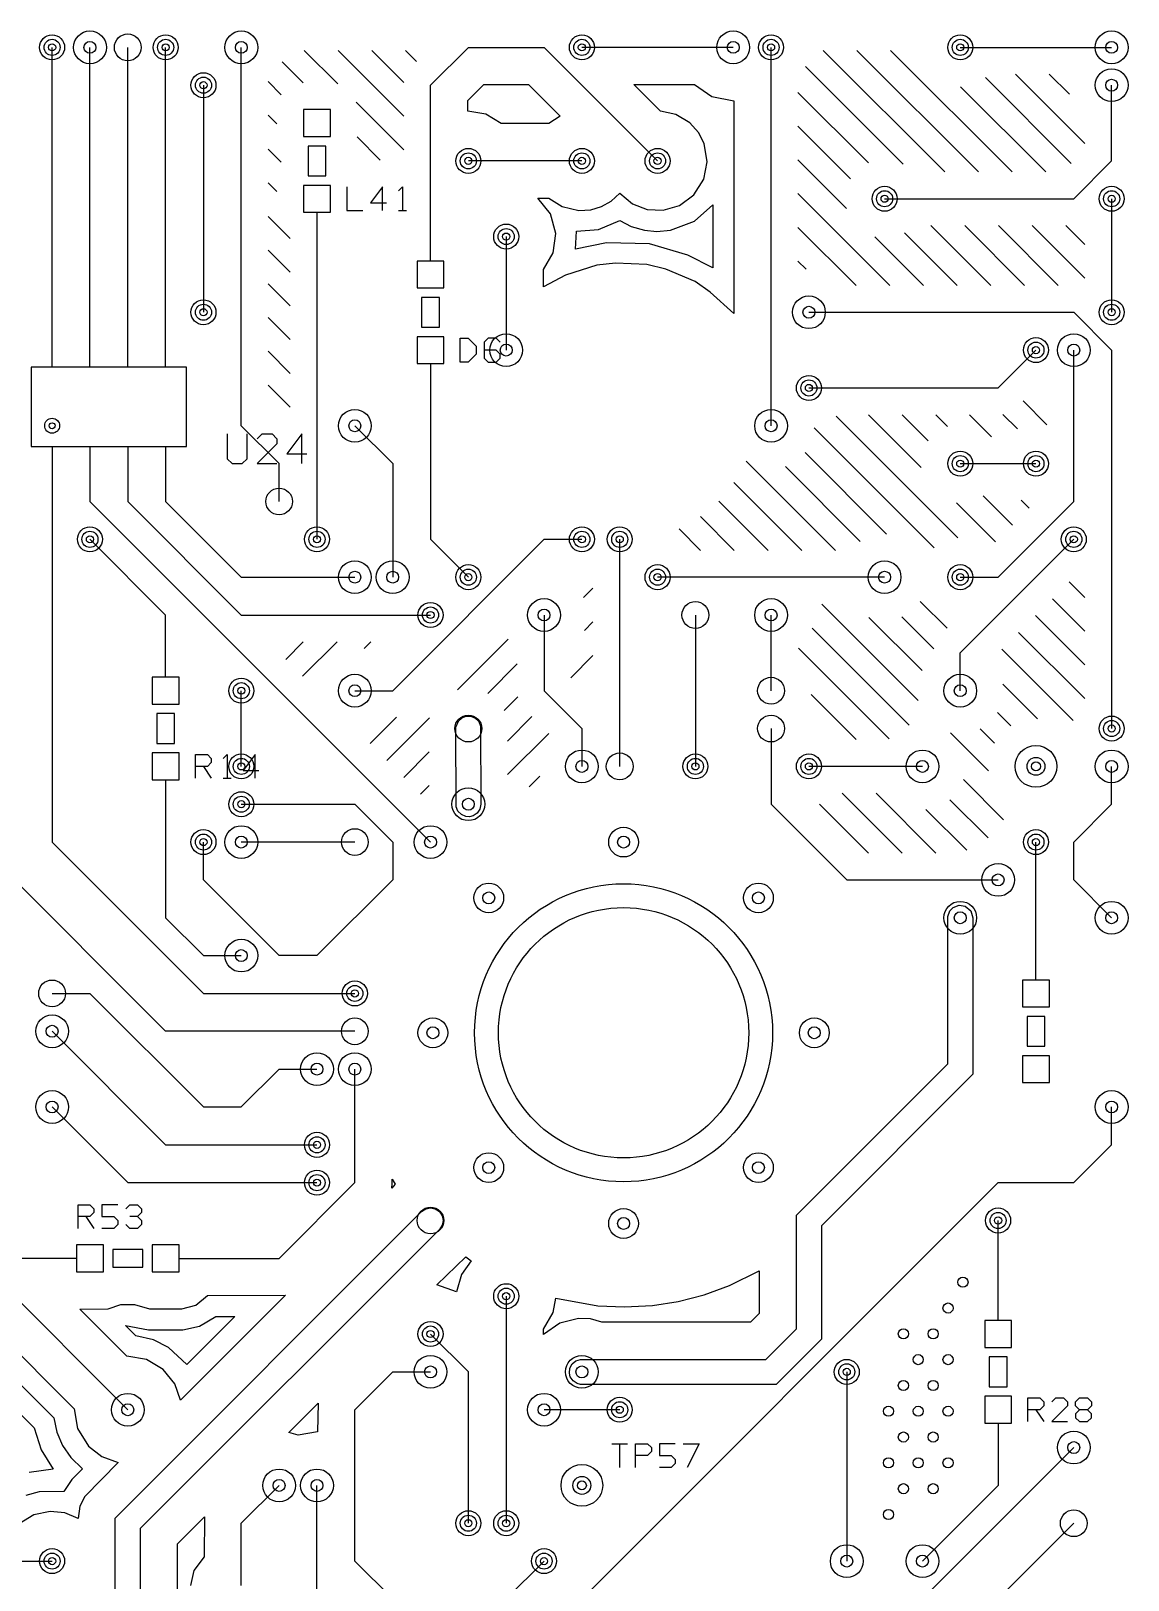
# Model space of a CAD drawing. Extents: x 7 to 280, y 7 to 360.
# Drawn here: x 243.1 to 279.9, y 308 to 360 of the extents above; entities that cross this region are included whole.
import ezdxf

# ---------------------------------------------------------------- set-up
doc = ezdxf.new("R2010")
doc.units = 0
doc.layers.add('SCORE', color=5, linetype='CONTINUOUS')

msp = doc.modelspace()

# ---------------------------------------------------------------- linework, layer by layer
at = {"layer": 'SCORE'}
for p, q in [((243.84, 350.52), (243.84, 359.41)), ((245.11, 350.52), (245.11, 359.41)), ((246.38, 350.52), (246.38, 359.41)), ((247.65, 350.52), (247.65, 359.41)), ((250.19, 346.71), (250.19, 359.41)), ((252.3041, 359.31), (253.4298, 358.1843)), ((253.4355, 359.31), (255.64, 357.1055)), ((254.5668, 359.31), (255.6451, 358.2317)), ((255.6982, 359.31), (256.0677, 358.9405)), ((256.54, 358.14), (257.81, 359.41)), ((257.81, 359.41), (260.35, 359.41)), ((260.35, 359.41), (264.16, 355.6)), ((266.7, 359.41), (261.62, 359.41)), ((267.97, 346.71), (267.97, 359.41)), ((269.7194, 359.31), (273.7994, 355.23)), ((270.8508, 359.31), (274.9308, 355.23)), ((271.9821, 359.31), (276.0621, 355.23)), ((274.32, 359.41), (279.4, 359.41)), ((251.5563, 358.9264), (252.2631, 358.2196)), ((269.1253, 358.7727), (272.4074, 355.4906)), ((251.09, 358.2613), (251.5318, 357.8195)), ((275.1612, 358.3936), (278.041, 355.5138)), ((276.1762, 358.51), (278.5, 356.1862)), ((277.3076, 358.51), (277.983, 357.8346)), ((248.92, 358.14), (248.92, 350.52)), ((256.54, 354.33), (256.54, 358.14)), ((257.79, 357.6222), (258.3278, 358.16)), ((258.3278, 358.16), (259.8322, 358.16)), ((259.8322, 358.16), (260.8905, 357.1018)), ((264.2612, 357.2665), (263.3678, 358.16)), ((263.3678, 358.16), (265.4055, 358.16)), ((265.4055, 358.16), (265.9865, 357.758)), ((265.9865, 357.758), (266.7184, 357.6107)), ((268.8702, 357.8965), (271.2349, 355.5318)), ((274.3328, 358.0907), (277.1935, 355.23)), ((279.4, 355.6), (279.4, 358.14)), ((253.18, 357.32), (252.28, 357.32)), ((252.28, 357.32), (252.28, 356.42)), ((253.18, 356.42), (253.18, 357.32)), ((254.0443, 357.5698), (255.64, 355.9741)), ((257.79, 357.2693), (257.79, 357.6222)), ((258.3918, 357.165), (257.79, 357.2693)), ((258.9168, 356.85), (258.3918, 357.165)), ((264.7739, 357.1526), (264.2612, 357.2665)), ((265.2399, 356.8733), (264.7739, 357.1526)), ((266.7184, 357.6107), (266.7196, 350.4753)), ((251.09, 357.13), (251.38, 356.84)), ((260.5132, 356.85), (258.9168, 356.85)), ((260.8905, 357.1018), (260.5132, 356.85)), ((265.533, 356.5499), (265.2399, 356.8733)), ((268.8704, 356.7648), (270.6402, 354.995)), ((252.28, 356.42), (253.18, 356.42)), ((253.03, 356.1), (252.43, 356.1)), ((252.43, 356.1), (252.43, 355.1)), ((253.03, 355.1), (253.03, 356.1)), ((254.0796, 356.4031), (254.8527, 355.63)), ((265.725, 356.1818), (265.533, 356.5499)), ((265.8293, 355.573), (265.725, 356.1818)), ((251.09, 355.9986), (251.53, 355.5586)), ((261.62, 355.6), (257.81, 355.6)), ((268.8707, 355.6332), (270.5019, 354.002)), ((278.13, 354.33), (279.4, 355.6)), ((252.43, 355.1), (253.03, 355.1)), ((265.7126, 354.9861), (265.8293, 355.573)), ((251.09, 354.8672), (251.38, 354.5772)), ((253.18, 354.78), (252.28, 354.78)), ((252.28, 354.78), (252.28, 353.88)), ((253.18, 353.88), (253.18, 354.78)), ((253.73, 354.73), (253.73, 353.93)), ((254.93, 354.73), (254.53, 354.1967)), ((254.93, 353.93), (254.93, 354.73)), ((255.4633, 354.5967), (255.5967, 354.73)), ((255.5967, 354.73), (255.5967, 353.93)), ((265.3832, 354.4636), (265.7126, 354.9861)), ((254.53, 354.1967), (255.0633, 354.1967)), ((256.54, 352.24), (256.54, 354.33)), ((260.1395, 354.35), (260.5132, 354.35)), ((260.5649, 353.8231), (260.1395, 354.35)), ((260.5132, 354.35), (260.9562, 354.0681)), ((260.9562, 354.0681), (261.5175, 353.9335)), ((261.9192, 353.9575), (262.2838, 354.0681)), ((262.2838, 354.0681), (262.598, 354.2468)), ((262.598, 354.2468), (262.89, 354.5163)), ((262.89, 354.5163), (263.3194, 354.1574)), ((263.3194, 354.1574), (263.8079, 353.968)), ((264.3505, 353.9413), (264.8924, 354.0996)), ((264.8924, 354.0996), (265.3832, 354.4636)), ((265.3958, 353.5782), (266.019, 354.131)), ((266.019, 354.131), (266.0193, 352.0059)), ((268.871, 354.5016), (271.9525, 351.42)), ((271.78, 354.33), (278.13, 354.33)), ((279.4, 354.33), (279.4, 350.52)), ((251.09, 353.7359), (251.83, 352.9959)), ((252.28, 353.88), (253.18, 353.88)), ((252.73, 353.88), (252.73, 351.79)), ((253.73, 353.93), (254.2633, 353.93)), ((255.4633, 353.93), (255.73, 353.93)), ((260.7465, 353.1625), (260.5649, 353.8231)), ((261.5175, 353.9335), (261.9192, 353.9575)), ((262.1757, 353.2965), (262.89, 353.5998)), ((262.89, 353.5998), (263.2782, 353.4007)), ((263.8079, 353.968), (264.3505, 353.9413)), ((264.5958, 353.2709), (265.3958, 353.5782)), ((259.08, 353.06), (259.08, 349.25)), ((260.6588, 352.517), (260.7465, 353.1625)), ((261.4112, 352.6364), (261.4426, 353.2374)), ((261.4426, 353.2374), (262.1757, 353.2965)), ((263.2782, 353.4007), (263.7242, 353.2709)), ((263.7242, 353.2709), (264.133, 353.2307)), ((264.133, 353.2307), (264.5958, 353.2709)), ((268.8712, 353.3699), (270.8212, 351.42)), ((271.452, 353.0519), (273.0839, 351.42)), ((272.445, 353.1902), (274.2153, 351.42)), ((273.3367, 353.43), (275.3467, 351.42)), ((274.468, 353.43), (276.478, 351.42)), ((275.5994, 353.43), (277.6094, 351.42)), ((276.7308, 353.43), (278.5, 351.6608)), ((277.8621, 353.43), (278.5, 352.7921)), ((251.09, 352.6045), (251.83, 351.8645)), ((260.33, 351.9532), (260.6588, 352.517)), ((262.4413, 352.8544), (261.4112, 352.6364)), ((263.8932, 352.8196), (262.4413, 352.8544)), ((265.1759, 352.4377), (263.8932, 352.8196)), ((256.99, 352.24), (256.09, 352.24)), ((256.09, 352.24), (256.09, 351.34)), ((256.99, 351.34), (256.99, 352.24)), ((260.33, 351.3696), (260.33, 351.9532)), ((262.1179, 352.1044), (261.0752, 351.7686)), ((262.7529, 352.1678), (262.1179, 352.1044)), ((263.8018, 352.1256), (262.7529, 352.1678)), ((264.4347, 351.9629), (263.8018, 352.1256)), ((265.4182, 351.5549), (264.4347, 351.9629)), ((266.0193, 352.0059), (265.1759, 352.4377)), ((268.8715, 352.2383), (269.1435, 351.9663)), ((251.09, 351.4731), (251.83, 350.7331)), ((252.73, 351.79), (252.73, 342.9)), ((261.0752, 351.7686), (260.33, 351.3696)), ((265.9305, 351.2003), (265.4182, 351.5549)), ((256.09, 351.34), (256.99, 351.34)), ((256.84, 351.02), (256.24, 351.02)), ((256.24, 351.02), (256.24, 350.02)), ((256.84, 350.02), (256.84, 351.02)), ((266.7196, 350.4753), (265.9305, 351.2003)), ((243.84, 348.6785), (243.84, 350.52)), ((245.11, 348.6785), (245.11, 350.52)), ((246.38, 348.6785), (246.38, 350.52)), ((247.65, 348.6785), (247.65, 350.52)), ((269.24, 350.52), (278.13, 350.52)), ((278.13, 350.52), (279.4, 349.25)), ((251.09, 350.3417), (251.83, 349.6017)), ((256.24, 350.02), (256.84, 350.02)), ((256.99, 349.7), (256.09, 349.7)), ((256.09, 349.7), (256.09, 348.8)), ((256.99, 348.8), (256.99, 349.7)), ((257.54, 348.85), (257.54, 349.65)), ((257.54, 349.65), (257.8067, 349.65)), ((257.8067, 349.65), (258.0733, 349.3833)), ((258.0733, 349.3833), (258.0733, 349.1167)), ((258.4733, 349.65), (258.34, 349.5167)), ((258.34, 349.5167), (258.34, 348.9833)), ((258.74, 349.65), (258.4733, 349.65)), ((258.8733, 349.5167), (258.74, 349.65)), ((251.09, 349.2104), (251.83, 348.4704)), ((257.8067, 348.85), (257.54, 348.85)), ((258.0733, 349.1167), (257.8067, 348.85)), ((258.74, 349.25), (258.34, 349.25)), ((258.34, 348.9833), (258.4733, 348.85)), ((258.4733, 348.85), (258.74, 348.85)), ((258.8733, 349.1167), (258.74, 349.25)), ((258.74, 348.85), (258.8733, 348.9833)), ((258.8733, 348.9833), (258.8733, 349.1167)), ((275.59, 347.98), (276.86, 349.25)), ((278.13, 344.17), (278.13, 349.25)), ((279.4, 349.25), (279.4, 336.55)), ((248.3485, 348.6785), (243.1415, 348.6785)), ((243.1415, 348.6785), (243.1415, 346.0115)), ((248.3485, 346.0115), (248.3485, 348.6785)), ((256.09, 348.8), (256.99, 348.8)), ((256.54, 348.8), (256.54, 346.71)), ((251.09, 348.079), (251.829, 347.34)), ((269.24, 347.98), (275.59, 347.98)), ((276.4285, 347.5457), (277.23, 346.7443)), ((270.1559, 347.0301), (274.239, 342.9471)), ((271.2374, 347.08), (273.007, 345.3104)), ((272.3688, 347.08), (273.2444, 346.2044)), ((273.5002, 347.08), (273.8919, 346.6882)), ((274.6315, 347.08), (275.3715, 346.34)), ((275.7486, 347.0943), (276.2389, 346.604)), ((249.72, 346.44), (249.72, 345.6067)), ((251.46, 345.44), (250.19, 346.71)), ((250.3867, 345.6067), (250.3867, 346.44)), ((250.72, 346.2733), (250.8867, 346.44)), ((250.8867, 346.44), (251.22, 346.44)), ((251.22, 346.44), (251.3867, 346.2733)), ((251.3867, 346.2733), (251.3867, 346.1067)), ((252.22, 346.44), (251.72, 345.7733)), ((252.22, 345.44), (252.22, 346.44)), ((254, 346.71), (255.27, 345.44)), ((256.54, 346.71), (256.54, 342.9)), ((269.4175, 346.6372), (273.4408, 342.6139)), ((243.1415, 346.0115), (248.3485, 346.0115)), ((243.84, 346.0115), (243.84, 344.17)), ((245.11, 346.0115), (245.11, 344.17)), ((246.38, 346.0115), (246.38, 344.17)), ((247.65, 346.0115), (247.65, 344.17)), ((251.3867, 346.1067), (250.72, 345.44)), ((251.72, 345.7733), (252.3867, 345.7733)), ((269.1094, 345.8139), (271.8454, 343.0779)), ((249.72, 345.6067), (249.8867, 345.44)), ((249.8867, 345.44), (250.22, 345.44)), ((250.22, 345.44), (250.3867, 345.6067)), ((250.72, 345.44), (251.3867, 345.44)), ((251.46, 344.17), (251.46, 345.44)), ((255.27, 345.44), (255.27, 341.63)), ((267.1366, 345.5239), (270.1306, 342.53)), ((268.4496, 345.3423), (270.964, 342.8279)), ((274.32, 345.44), (276.86, 345.44)), ((266.7239, 344.8053), (268.9992, 342.53)), ((243.84, 344.17), (243.84, 332.74)), ((245.11, 344.17), (256.54, 332.74)), ((246.38, 344.17), (250.19, 340.36)), ((247.65, 344.17), (250.19, 341.63)), ((266.2146, 344.1832), (267.8678, 342.53)), ((275.0844, 344.3644), (276.068, 343.3808)), ((275.59, 341.63), (278.13, 344.17)), ((276.3619, 344.2183), (276.6337, 343.9465)), ((265.6005, 343.666), (266.7365, 342.53)), ((274.1904, 344.127), (275.5023, 342.8151)), ((264.8799, 343.2551), (265.6051, 342.53)), ((247.65, 340.36), (245.11, 342.9)), ((255.27, 337.82), (260.35, 342.9)), ((256.54, 342.9), (257.81, 341.63)), ((260.35, 342.9), (261.62, 342.9)), ((262.89, 335.28), (262.89, 342.9)), ((274.32, 339.09), (278.13, 342.9)), ((250.19, 341.63), (254, 341.63)), ((271.78, 341.63), (264.16, 341.63)), ((274.32, 341.63), (275.59, 341.63)), ((261.676, 340.9457), (261.99, 341.2598)), ((277.9758, 341.473), (278.5, 340.9488)), ((269.6688, 340.729), (272.9088, 337.489)), ((272.9779, 340.814), (273.8746, 339.9174)), ((277.4101, 340.9073), (278.5, 339.8174)), ((247.65, 338.27), (247.65, 340.36)), ((250.19, 340.36), (256.54, 340.36)), ((260.35, 340.36), (260.35, 337.82)), ((261.704, 339.8424), (261.99, 340.1284)), ((265.43, 340.36), (265.43, 335.28)), ((267.97, 337.82), (267.97, 340.36)), ((271.2473, 340.2819), (273.0363, 338.4929)), ((272.3593, 340.3012), (273.4315, 339.2291)), ((276.8444, 340.3416), (278.5, 338.6861)), ((257.4494, 337.8505), (259.1484, 339.5496)), ((269.35, 339.9165), (272.6065, 336.66)), ((276.2787, 339.7759), (278.5, 337.5547)), ((251.6817, 338.8711), (252.2706, 339.46)), ((252.2474, 338.3054), (253.402, 339.46)), ((254.3095, 339.2362), (254.5334, 339.46)), ((261.25, 338.257), (261.99, 338.997)), ((268.8927, 339.2423), (271.9323, 336.2027)), ((274.32, 337.82), (274.32, 339.09)), ((275.7131, 339.2103), (278.1077, 336.8157)), ((258.4618, 337.7316), (259.45, 338.7198)), ((248.1, 338.27), (247.2, 338.27)), ((247.2, 338.27), (247.2, 337.37)), ((248.1, 337.37), (248.1, 338.27)), ((275.7527, 338.0393), (276.9135, 336.8785)), ((247.65, 326.39), (236.22, 337.82)), ((250.19, 335.28), (250.19, 337.82)), ((254, 337.82), (255.27, 337.82)), ((259.0165, 337.1549), (259.4747, 337.6131)), ((260.35, 337.82), (261.62, 336.55)), ((269.3131, 337.6906), (270.8237, 336.18)), ((247.2, 337.37), (248.1, 337.37)), ((247.95, 337.05), (247.35, 337.05)), ((247.35, 337.05), (247.35, 336.05)), ((247.95, 336.05), (247.95, 337.05)), ((254.5101, 336.0426), (255.3972, 336.9297)), ((255.0758, 335.477), (256.5095, 336.9106)), ((257.4853, 336.8164), (257.5767, 336.8992)), ((257.5767, 336.8992), (257.7281, 336.9619)), ((257.7281, 336.9619), (257.8919, 336.9619)), ((257.8919, 336.9619), (258.0433, 336.8992)), ((258.0433, 336.8992), (258.1592, 336.7833)), ((259.1235, 336.1305), (259.9451, 336.9521)), ((275.5716, 337.089), (276.0198, 336.6408)), ((257.392, 336.5912), (257.4853, 336.8164)), ((257.3981, 333.9281), (257.392, 336.5912)), ((258.1592, 336.7833), (258.2219, 336.6319)), ((258.2219, 336.6319), (258.23, 334.01)), ((259.1269, 335.0026), (260.5108, 336.3864)), ((261.62, 336.55), (261.62, 335.28)), ((267.97, 336.55), (267.97, 334.01)), ((273.989, 336.4088), (275.2677, 335.1301)), ((274.9929, 336.5363), (275.4656, 336.0636)), ((247.35, 336.05), (247.95, 336.05)), ((248.1, 335.73), (247.2, 335.73)), ((247.2, 335.73), (247.2, 334.83)), ((248.1, 334.83), (248.1, 335.73)), ((248.65, 334.88), (248.65, 335.68)), ((248.65, 335.68), (249.05, 335.68)), ((249.05, 335.68), (249.1833, 335.5467)), ((249.1833, 335.4133), (249.05, 335.28)), ((249.1833, 335.5467), (249.1833, 335.4133)), ((249.5833, 335.5467), (249.7167, 335.68)), ((249.7167, 335.68), (249.7167, 334.88)), ((250.65, 335.68), (250.25, 335.1467)), ((250.65, 334.88), (250.65, 335.68)), ((255.6415, 334.9113), (256.4939, 335.7637)), ((247.2, 334.83), (248.1, 334.83)), ((247.65, 334.83), (247.65, 332.74)), ((249.05, 335.28), (248.65, 335.28)), ((248.9167, 335.28), (249.1833, 334.88)), ((249.5833, 334.88), (249.85, 334.88)), ((250.25, 335.1467), (250.7833, 335.1467)), ((259.8515, 334.5958), (260.208, 334.9523)), ((273.05, 335.28), (269.24, 335.28)), ((274.43, 334.8365), (275.7752, 333.4912)), ((279.4, 334.01), (279.4, 335.28)), ((256.2072, 334.3456), (256.4965, 334.6349)), ((270.361, 334.38), (272.371, 332.37)), ((271.4923, 334.38), (273.5023, 332.37)), ((250.19, 334.01), (254, 334.01)), ((254, 334.01), (255.27, 332.74)), ((257.4608, 333.7767), (257.3981, 333.9281)), ((257.5767, 333.6608), (257.4608, 333.7767)), ((258.198, 333.8493), (258.107, 333.713)), ((258.23, 334.01), (258.198, 333.8493)), ((267.97, 334.01), (270.51, 331.47)), ((269.5993, 334.0103), (271.2396, 332.37)), ((273.1684, 333.8353), (274.5372, 332.4665)), ((273.9727, 334.1623), (275.2549, 332.8802)), ((278.13, 332.74), (279.4, 334.01)), ((257.7281, 333.5981), (257.5767, 333.6608)), ((257.8512, 333.592), (257.7281, 333.5981)), ((257.9707, 333.622), (257.8512, 333.592)), ((258.107, 333.713), (257.9707, 333.622)), ((243.84, 332.74), (248.92, 327.66)), ((247.65, 332.74), (247.65, 330.2)), ((248.92, 331.47), (248.92, 332.74)), ((254, 332.74), (250.19, 332.74)), ((255.27, 332.74), (255.27, 331.47)), ((276.86, 330.2), (276.86, 332.74)), ((278.13, 331.47), (278.13, 332.74)), ((251.46, 328.93), (248.92, 331.47)), ((255.27, 331.47), (252.73, 328.93)), ((270.51, 331.47), (275.59, 331.47)), ((279.4, 330.2), (278.13, 331.47)), ((247.65, 330.2), (248.92, 328.93)), ((273.9, 325.294), (273.902, 330.2412)), ((273.902, 330.2412), (273.9708, 330.4333)), ((273.9708, 330.4333), (274.0867, 330.5492)), ((274.0867, 330.5492), (274.2788, 330.618)), ((274.2788, 330.618), (274.4807, 330.588)), ((274.4807, 330.588), (274.6692, 330.4333)), ((274.6692, 330.4333), (274.74, 330.2)), ((274.74, 330.2), (274.74, 324.946)), ((276.86, 328.11), (276.86, 330.2)), ((248.92, 328.93), (250.19, 328.93)), ((252.73, 328.93), (251.46, 328.93)), ((277.31, 328.11), (276.41, 328.11)), ((276.41, 328.11), (276.41, 327.21)), ((277.31, 327.21), (277.31, 328.11)), ((243.84, 327.66), (245.11, 327.66)), ((245.11, 327.66), (248.92, 323.85)), ((248.92, 327.66), (254, 327.66)), ((276.41, 327.21), (277.31, 327.21)), ((277.16, 326.89), (276.56, 326.89)), ((276.56, 326.89), (276.56, 325.89)), ((277.16, 325.89), (277.16, 326.89)), ((243.84, 326.39), (247.65, 322.58)), ((254, 326.39), (247.65, 326.39)), ((277.31, 325.57), (276.41, 325.57)), ((276.41, 325.57), (276.41, 324.67)), ((276.56, 325.89), (277.16, 325.89)), ((277.31, 324.67), (277.31, 325.57)), ((250.19, 323.85), (251.46, 325.12)), ((251.46, 325.12), (252.73, 325.12)), ((254, 321.31), (254, 325.12)), ((268.82, 320.214), (273.9, 325.294)), ((274.74, 324.946), (269.66, 319.866)), ((276.41, 324.67), (277.31, 324.67)), ((243.84, 323.85), (246.38, 321.31)), ((248.92, 323.85), (250.19, 323.85)), ((279.4, 322.58), (279.4, 323.85)), ((247.65, 322.58), (252.73, 322.58)), ((278.13, 321.31), (279.4, 322.58)), ((246.38, 321.31), (252.73, 321.31)), ((251.46, 318.77), (254, 321.31)), ((255.2363, 321.1302), (255.2492, 321.2757)), ((255.2492, 321.2757), (255.25, 321.4265)), ((255.25, 321.4265), (255.3531, 321.2563)), ((257.81, 303.53), (275.59, 321.31)), ((275.59, 321.31), (278.13, 321.31)), ((255.3531, 321.2563), (255.2363, 321.1302)), ((244.71, 319.77), (244.71, 320.57)), ((244.71, 320.57), (245.11, 320.57)), ((245.11, 320.57), (245.2433, 320.4367)), ((245.2433, 320.3033), (245.11, 320.17)), ((245.2433, 320.4367), (245.2433, 320.3033)), ((246.0433, 320.57), (245.51, 320.57)), ((245.51, 320.57), (245.51, 320.17)), ((245.96, 310.054), (256.243, 320.337)), ((246.31, 320.4367), (246.4433, 320.57)), ((246.4433, 320.57), (246.71, 320.57)), ((246.71, 320.57), (246.8433, 320.4367)), ((246.8433, 320.3033), (246.71, 320.17)), ((246.8433, 320.4367), (246.8433, 320.3033)), ((256.243, 320.337), (256.3793, 320.428)), ((256.3793, 320.428), (256.54, 320.46)), ((256.54, 320.46), (256.7007, 320.428)), ((256.7007, 320.428), (256.837, 320.337)), ((256.837, 320.337), (256.928, 320.2007)), ((245.11, 320.17), (244.71, 320.17)), ((244.9767, 320.17), (245.2433, 319.77)), ((245.51, 320.17), (245.91, 320.17)), ((245.91, 319.77), (245.51, 319.77)), ((245.91, 320.17), (246.0433, 320.0367)), ((246.0433, 319.9033), (245.91, 319.77)), ((246.0433, 320.0367), (246.0433, 319.9033)), ((246.4433, 319.77), (246.31, 319.9033)), ((246.71, 320.17), (246.4433, 320.17)), ((246.71, 319.77), (246.4433, 319.77)), ((246.71, 320.17), (246.8433, 320.0367)), ((246.8433, 319.9033), (246.71, 319.77)), ((256.837, 319.743), (246.8, 309.706)), ((246.8433, 320.0367), (246.8433, 319.9033)), ((256.928, 319.8793), (256.837, 319.743)), ((256.928, 320.2007), (256.96, 320.04)), ((256.96, 320.04), (256.928, 319.8793)), ((268.82, 316.404), (268.82, 320.214)), ((269.66, 319.866), (269.66, 316.056)), ((275.59, 318.77), (275.59, 320.04)), ((245.56, 319.22), (244.66, 319.22)), ((244.66, 319.22), (244.66, 318.32)), ((245.56, 318.32), (245.56, 319.22)), ((248.1, 319.22), (247.2, 319.22)), ((247.2, 319.22), (247.2, 318.32)), ((248.1, 318.32), (248.1, 319.22)), ((241.3, 318.77), (246.38, 313.69)), ((244.66, 318.77), (242.57, 318.77)), ((246.88, 319.07), (245.88, 319.07)), ((245.88, 319.07), (245.88, 318.47)), ((246.88, 318.47), (246.88, 319.07)), ((248.1, 318.77), (250.19, 318.77)), ((250.19, 318.77), (251.46, 318.77)), ((256.7482, 317.8865), (257.7267, 318.8234)), ((257.9099, 318.6907), (257.5796, 318.2324)), ((257.7267, 318.8234), (257.9099, 318.6907)), ((275.59, 316.68), (275.59, 318.77)), ((244.66, 318.32), (245.56, 318.32)), ((245.88, 318.47), (246.88, 318.47)), ((247.2, 318.32), (248.1, 318.32)), ((257.5796, 318.2324), (257.4174, 317.6505)), ((266.5721, 317.8542), (267.57, 318.3521)), ((267.57, 318.3521), (267.57, 316.9217)), ((257.4174, 317.6505), (256.7482, 317.8865)), ((265.7232, 317.5469), (266.5721, 317.8542)), ((240.959, 317.3433), (244.5808, 313.7215)), ((245.7166, 317.0802), (246.152, 317.22)), ((246.152, 317.22), (246.608, 317.22)), ((246.608, 317.22), (247.1117, 317.0735)), ((251.678, 317.5397), (248.1504, 314.0122)), ((248.1883, 317.0735), (248.6586, 317.2022)), ((248.6586, 317.2022), (249.0594, 317.52)), ((249.0594, 317.52), (251.678, 317.5397)), ((259.08, 317.5), (259.08, 309.88)), ((260.6588, 316.957), (260.7483, 317.4345)), ((260.7483, 317.4345), (262.1525, 317.1818)), ((262.1525, 317.1818), (263.0543, 317.1408)), ((263.0543, 317.1408), (263.99, 317.1927)), ((263.99, 317.1927), (264.8484, 317.3243)), ((264.8484, 317.3243), (265.7232, 317.5469)), ((244.7678, 317.07), (245.7166, 317.0802)), ((246.3485, 315.4892), (244.7678, 317.07)), ((247.1117, 317.0735), (248.1883, 317.0735)), ((249.9672, 316.8189), (248.3615, 315.2132)), ((248.7821, 316.4937), (249.3385, 316.816)), ((249.3385, 316.816), (249.9672, 316.8189)), ((260.3302, 316.3934), (260.6588, 316.957)), ((260.8751, 316.5981), (260.3304, 316.215)), ((261.5048, 316.7558), (260.8751, 316.5981)), ((261.9107, 316.7359), (261.5048, 316.7558)), ((262.2945, 316.6282), (261.9107, 316.7359)), ((267.2781, 316.6298), (262.2945, 316.6282)), ((267.57, 316.9217), (267.2781, 316.6298)), ((276.04, 316.68), (275.14, 316.68)), ((275.14, 316.68), (275.14, 315.78)), ((276.04, 315.78), (276.04, 316.68)), ((246.6532, 316.1745), (246.3077, 316.52)), ((246.3077, 316.52), (247.0774, 316.3743)), ((247.2474, 316.0341), (246.6532, 316.1745)), ((247.0774, 316.3743), (248.2226, 316.3743)), ((248.2226, 316.3743), (248.7821, 316.4937)), ((257.81, 314.96), (256.54, 316.23)), ((260.3304, 316.215), (260.3302, 316.3934)), ((267.796, 315.38), (268.82, 316.404)), ((241.2534, 316.0589), (243.8955, 313.4168)), ((247.7461, 315.7831), (247.2474, 316.0341)), ((248.3615, 315.2132), (247.7461, 315.7831)), ((269.66, 316.056), (268.144, 314.54)), ((275.14, 315.78), (276.04, 315.78)), ((247.0116, 315.3751), (246.3485, 315.4892)), ((247.5684, 315.0413), (247.0116, 315.3751)), ((247.9542, 314.562), (247.5684, 315.0413)), ((261.202, 314.9188), (261.2181, 315.0819)), ((261.2181, 315.0819), (261.2953, 315.2264)), ((261.2953, 315.2264), (261.422, 315.3304)), ((261.422, 315.3304), (261.5788, 315.378)), ((261.5788, 315.378), (267.796, 315.38)), ((275.89, 315.46), (275.29, 315.46)), ((275.29, 315.46), (275.29, 314.46)), ((275.89, 314.46), (275.89, 315.46)), ((241.5882, 314.7342), (243.2386, 313.0838)), ((248.1504, 314.0122), (247.9542, 314.562)), ((254, 313.69), (255.27, 314.96)), ((255.27, 314.96), (256.54, 314.96)), ((257.81, 309.88), (257.81, 314.96)), ((261.232, 314.7993), (261.202, 314.9188)), ((261.323, 314.663), (261.232, 314.7993)), ((261.4593, 314.572), (261.323, 314.663)), ((261.5788, 314.542), (261.4593, 314.572)), ((268.144, 314.54), (261.5788, 314.542)), ((270.51, 314.96), (270.51, 308.61)), ((276.04, 314.14), (275.14, 314.14)), ((275.14, 314.14), (275.14, 313.24)), ((275.29, 314.46), (275.89, 314.46)), ((276.04, 313.24), (276.04, 314.14)), ((276.59, 313.29), (276.59, 314.09)), ((276.59, 314.09), (276.99, 314.09)), ((276.99, 314.09), (277.1233, 313.9567)), ((277.39, 313.9567), (277.5233, 314.09)), ((277.5233, 314.09), (277.79, 314.09)), ((277.79, 314.09), (277.9233, 313.9567)), ((278.19, 313.9567), (278.3233, 314.09)), ((278.3233, 314.09), (278.59, 314.09)), ((278.59, 314.09), (278.7233, 313.9567)), ((244.5808, 313.7215), (244.6949, 313.0584)), ((251.7822, 312.9204), (252.7697, 313.908)), ((252.7697, 313.908), (252.75, 312.9493)), ((254, 308.61), (254, 313.69)), ((262.89, 313.69), (260.35, 313.69)), ((276.99, 313.69), (276.59, 313.69)), ((276.8567, 313.69), (277.1233, 313.29)), ((277.1233, 313.8233), (276.99, 313.69)), ((277.1233, 313.9567), (277.1233, 313.8233)), ((277.9233, 313.8233), (277.39, 313.29)), ((277.9233, 313.9567), (277.9233, 313.8233)), ((278.19, 313.8233), (278.19, 313.9567)), ((278.3233, 313.69), (278.19, 313.8233)), ((278.3233, 313.69), (278.19, 313.5567)), ((278.19, 313.5567), (278.19, 313.4233)), ((278.59, 313.69), (278.3233, 313.69)), ((278.7233, 313.8233), (278.59, 313.69)), ((278.7233, 313.5567), (278.59, 313.69)), ((278.7233, 313.9567), (278.7233, 313.8233)), ((278.7233, 313.4233), (278.7233, 313.5567)), ((243.2386, 313.0838), (243.4763, 312.3465)), ((243.8955, 313.4168), (243.9961, 312.9387)), ((244.6949, 313.0584), (245.0649, 312.4616)), ((275.14, 313.24), (276.04, 313.24)), ((275.59, 313.24), (275.59, 311.15)), ((277.39, 313.29), (277.9233, 313.29)), ((278.19, 313.4233), (278.3233, 313.29)), ((278.3233, 313.29), (278.59, 313.29)), ((278.59, 313.29), (278.7233, 313.4233)), ((243.9961, 312.9387), (244.1885, 312.488)), ((244.1885, 312.488), (244.4651, 312.0836)), ((245.0649, 312.4616), (245.508, 312.1158)), ((252.095, 312.8337), (251.7822, 312.9204)), ((252.75, 312.9493), (252.095, 312.8337)), ((262.62, 312.55), (263.1533, 312.55)), ((262.8867, 312.55), (262.8867, 311.75)), ((263.42, 311.75), (263.42, 312.55)), ((263.42, 312.55), (263.82, 312.55)), ((263.82, 312.55), (263.9533, 312.4167)), ((264.7533, 312.55), (264.22, 312.55)), ((264.22, 312.55), (264.22, 312.15)), ((265.02, 312.55), (265.5533, 312.55)), ((265.5533, 312.55), (265.1533, 311.75)), ((243.4763, 312.3465), (243.8804, 311.6932)), ((244.4651, 312.0836), (244.8568, 311.7085)), ((246.0578, 311.9196), (244.9404, 310.7765)), ((245.508, 312.1158), (246.0578, 311.9196)), ((263.82, 312.15), (263.42, 312.15)), ((263.9533, 312.2833), (263.82, 312.15)), ((263.9533, 312.4167), (263.9533, 312.2833)), ((264.22, 312.15), (264.62, 312.15)), ((264.62, 312.15), (264.7533, 312.0167)), ((264.7533, 312.0167), (264.7533, 311.8833)), ((273.05, 307.34), (278.13, 312.42)), ((243.8804, 311.6932), (243.0691, 311.5811)), ((244.8568, 311.7085), (244.4975, 311.3431)), ((264.62, 311.75), (264.22, 311.75)), ((264.7533, 311.8833), (264.62, 311.75)), ((243.4042, 310.9391), (242.9582, 310.8093)), ((244.2283, 310.9473), (243.4042, 310.9391)), ((244.4975, 311.3431), (244.2283, 310.9473)), ((250.19, 309.88), (251.46, 311.15)), ((252.73, 307.34), (252.73, 311.15)), ((275.59, 311.15), (273.05, 308.61)), ((244.7746, 310.4494), (244.71, 310.035)), ((244.9404, 310.7765), (244.7746, 310.4494)), ((243.2261, 310.1626), (242.7332, 309.86)), ((243.7787, 310.2785), (243.2261, 310.1626)), ((244.2656, 310.2245), (243.7787, 310.2785)), ((244.71, 310.035), (244.2656, 310.2245)), ((245.96, 294.64), (245.96, 310.054)), ((248.05, 309.1883), (248.9597, 310.098)), ((248.9597, 310.098), (248.94, 308.7494)), ((250.19, 307.79), (250.19, 309.88)), ((278.13, 309.88), (275.59, 307.34)), ((246.8, 309.706), (246.8, 294.64)), ((248.05, 298.7552), (248.05, 309.1883)), ((232.41, 308.61), (243.84, 308.61)), ((248.5991, 308.2998), (248.49, 307.79)), ((248.94, 308.7494), (248.5991, 308.2998)), ((255.27, 307.34), (254, 308.61)), ((260.35, 308.61), (259.08, 307.34))]:
    msp.add_line(p, q, dxfattribs=at)
for centre, radius in [((243.84, 359.41), 0.42), ((245.11, 359.41), 0.55), ((246.38, 359.41), 0.45), ((247.65, 359.41), 0.42), ((250.19, 359.41), 0.55), ((261.62, 359.41), 0.42), ((266.7, 359.41), 0.55), ((267.97, 359.41), 0.42), ((274.32, 359.41), 0.42), ((279.4, 359.41), 0.55), ((243.84, 359.41), 0.27), ((243.84, 359.41), 0.12), ((245.11, 359.41), 0.2), ((247.65, 359.41), 0.27), ((247.65, 359.41), 0.12), ((250.19, 359.41), 0.2), ((261.62, 359.41), 0.27), ((261.62, 359.41), 0.12), ((266.7, 359.41), 0.2), ((267.97, 359.41), 0.27), ((267.97, 359.41), 0.12), ((274.32, 359.41), 0.27), ((274.32, 359.41), 0.12), ((279.4, 359.41), 0.2), ((248.92, 358.14), 0.42), ((248.92, 358.14), 0.27), ((248.92, 358.14), 0.12), ((279.4, 358.14), 0.55), ((279.4, 358.14), 0.2), ((257.81, 355.6), 0.42), ((257.81, 355.6), 0.27), ((257.81, 355.6), 0.12), ((261.62, 355.6), 0.42), ((261.62, 355.6), 0.27), ((261.62, 355.6), 0.12), ((264.16, 355.6), 0.42), ((264.16, 355.6), 0.27), ((264.16, 355.6), 0.12), ((271.78, 354.33), 0.42), ((271.78, 354.33), 0.27), ((279.4, 354.33), 0.42), ((279.4, 354.33), 0.27), ((271.78, 354.33), 0.12), ((279.4, 354.33), 0.12), ((259.08, 353.06), 0.42), ((259.08, 353.06), 0.27), ((259.08, 353.06), 0.12), ((248.92, 350.52), 0.42), ((269.24, 350.52), 0.55), ((279.4, 350.52), 0.42), ((248.92, 350.52), 0.27), ((248.92, 350.52), 0.12), ((269.24, 350.52), 0.2), ((279.4, 350.52), 0.27), ((279.4, 350.52), 0.12), ((259.08, 349.25), 0.55), ((259.08, 349.25), 0.2), ((276.86, 349.25), 0.42), ((276.86, 349.25), 0.27), ((276.86, 349.25), 0.12), ((278.13, 349.25), 0.55), ((278.13, 349.25), 0.2), ((269.24, 347.98), 0.42), ((269.24, 347.98), 0.27), ((269.24, 347.98), 0.12), ((254, 346.71), 0.55), ((267.97, 346.71), 0.55), ((243.8415, 346.7115), 0.25), ((243.8415, 346.7115), 0.1), ((254, 346.71), 0.2), ((267.97, 346.71), 0.2), ((274.32, 345.44), 0.42), ((274.32, 345.44), 0.27), ((276.86, 345.44), 0.42), ((276.86, 345.44), 0.27), ((274.32, 345.44), 0.12), ((276.86, 345.44), 0.12), ((251.46, 344.17), 0.45), ((245.11, 342.9), 0.42), ((245.11, 342.9), 0.27), ((252.73, 342.9), 0.42), ((252.73, 342.9), 0.27), ((261.62, 342.9), 0.42), ((261.62, 342.9), 0.27), ((262.89, 342.9), 0.42), ((262.89, 342.9), 0.27), ((278.13, 342.9), 0.42), ((278.13, 342.9), 0.27), ((245.11, 342.9), 0.12), ((252.73, 342.9), 0.12), ((261.62, 342.9), 0.12), ((262.89, 342.9), 0.12), ((278.13, 342.9), 0.12), ((254, 341.63), 0.55), ((255.27, 341.63), 0.55), ((271.78, 341.63), 0.55), ((254, 341.63), 0.2), ((255.27, 341.63), 0.2), ((257.81, 341.63), 0.42), ((257.81, 341.63), 0.27), ((257.81, 341.63), 0.12), ((264.16, 341.63), 0.42), ((264.16, 341.63), 0.27), ((264.16, 341.63), 0.12), ((271.78, 341.63), 0.2), ((274.32, 341.63), 0.42), ((274.32, 341.63), 0.27), ((274.32, 341.63), 0.12), ((256.54, 340.36), 0.42), ((256.54, 340.36), 0.27), ((260.35, 340.36), 0.55), ((260.35, 340.36), 0.2), ((265.43, 340.36), 0.45), ((267.97, 340.36), 0.55), ((267.97, 340.36), 0.2), ((256.54, 340.36), 0.12), ((250.19, 337.82), 0.42), ((250.19, 337.82), 0.27), ((250.19, 337.82), 0.12), ((254, 337.82), 0.55), ((254, 337.82), 0.2), ((267.97, 337.82), 0.45), ((274.32, 337.82), 0.55), ((274.32, 337.82), 0.2), ((257.81, 336.55), 0.45), ((267.97, 336.55), 0.45), ((279.4, 336.55), 0.42), ((279.4, 336.55), 0.27), ((279.4, 336.55), 0.12), ((261.62, 335.28), 0.55), ((273.05, 335.28), 0.55), ((276.86, 335.28), 0.7), ((279.4, 335.28), 0.55), ((250.19, 335.28), 0.42), ((250.19, 335.28), 0.27), ((250.19, 335.28), 0.12), ((261.62, 335.28), 0.2), ((262.89, 335.28), 0.45), ((265.43, 335.28), 0.42), ((265.43, 335.28), 0.27), ((265.43, 335.28), 0.12), ((269.24, 335.28), 0.42), ((269.24, 335.28), 0.27), ((269.24, 335.28), 0.12), ((273.05, 335.28), 0.2), ((276.86, 335.28), 0.3), ((276.86, 335.28), 0.15), ((279.4, 335.28), 0.2), ((250.19, 334.01), 0.42), ((250.19, 334.01), 0.27), ((257.81, 334.01), 0.55), ((250.19, 334.01), 0.12), ((257.81, 334.01), 0.2), ((250.19, 332.74), 0.55), ((256.54, 332.74), 0.55), ((263.02, 332.74), 0.5), ((248.92, 332.74), 0.42), ((248.92, 332.74), 0.27), ((248.92, 332.74), 0.12), ((250.19, 332.74), 0.2), ((254, 332.74), 0.45), ((256.54, 332.74), 0.2), ((263.02, 332.74), 0.2), ((276.86, 332.74), 0.42), ((276.86, 332.74), 0.27), ((276.86, 332.74), 0.12), ((275.59, 331.47), 0.55), ((275.59, 331.47), 0.2), ((258.4945, 330.8655), 0.5), ((263.02, 326.34), 5), ((267.5455, 330.8655), 0.5), ((258.4945, 330.8655), 0.2), ((267.5455, 330.8655), 0.2), ((274.32, 330.2), 0.55), ((279.4, 330.2), 0.55), ((263.02, 326.34), 4.2), ((274.32, 330.2), 0.2), ((279.4, 330.2), 0.2), ((250.19, 328.93), 0.55), ((250.19, 328.93), 0.2), ((243.84, 327.66), 0.45), ((254, 327.66), 0.42), ((254, 327.66), 0.27), ((254, 327.66), 0.12), ((243.84, 326.39), 0.55), ((243.84, 326.39), 0.2), ((254, 326.39), 0.45), ((256.62, 326.34), 0.5), ((256.62, 326.34), 0.2), ((269.42, 326.34), 0.5), ((269.42, 326.34), 0.2), ((252.73, 325.12), 0.55), ((254, 325.12), 0.55), ((252.73, 325.12), 0.2), ((254, 325.12), 0.2), ((243.84, 323.85), 0.55), ((279.4, 323.85), 0.55), ((243.84, 323.85), 0.2), ((279.4, 323.85), 0.2), ((252.73, 322.58), 0.42), ((252.73, 322.58), 0.27), ((252.73, 322.58), 0.12), ((258.4945, 321.8145), 0.5), ((267.5455, 321.8145), 0.5), ((258.4945, 321.8145), 0.2), ((267.5455, 321.8145), 0.2), ((252.73, 321.31), 0.42), ((252.73, 321.31), 0.27), ((252.73, 321.31), 0.12), ((256.54, 320.04), 0.45), ((263.02, 319.94), 0.5), ((275.59, 320.04), 0.42), ((275.59, 320.04), 0.27), ((263.02, 319.94), 0.2), ((275.59, 320.04), 0.12), ((259.08, 317.5), 0.42), ((259.08, 317.5), 0.27), ((274.41, 317.9686), 0.17), ((259.08, 317.5), 0.12), ((273.91, 317.1026), 0.17), ((256.54, 316.23), 0.42), ((256.54, 316.23), 0.27), ((256.54, 316.23), 0.12), ((272.41, 316.2366), 0.17), ((273.41, 316.2366), 0.17), ((256.54, 314.96), 0.55), ((256.54, 314.96), 0.2), ((261.62, 314.96), 0.55), ((261.62, 314.96), 0.2), ((270.51, 314.96), 0.42), ((270.51, 314.96), 0.27), ((270.51, 314.96), 0.12), ((272.91, 315.3706), 0.17), ((273.91, 315.3706), 0.17), ((272.41, 314.5046), 0.17), ((273.41, 314.5046), 0.17), ((246.38, 313.69), 0.55), ((260.35, 313.69), 0.55), ((262.89, 313.69), 0.42), ((246.38, 313.69), 0.2), ((260.35, 313.69), 0.2), ((262.89, 313.69), 0.27), ((262.89, 313.69), 0.12), ((271.91, 313.6386), 0.17), ((272.91, 313.6386), 0.17), ((273.91, 313.6386), 0.17), ((278.13, 312.42), 0.55), ((272.41, 312.7726), 0.17), ((273.41, 312.7726), 0.17), ((278.13, 312.42), 0.2), ((271.91, 311.9066), 0.17), ((272.91, 311.9066), 0.17), ((273.91, 311.9066), 0.17), ((251.46, 311.15), 0.55), ((252.73, 311.15), 0.55), ((261.62, 311.15), 0.7), ((261.62, 311.15), 0.3), ((251.46, 311.15), 0.2), ((252.73, 311.15), 0.2), ((261.62, 311.15), 0.15), ((272.41, 311.0406), 0.17), ((273.41, 311.0406), 0.17), ((257.81, 309.88), 0.42), ((257.81, 309.88), 0.27), ((257.81, 309.88), 0.12), ((259.08, 309.88), 0.42), ((259.08, 309.88), 0.27), ((259.08, 309.88), 0.12), ((271.91, 310.1746), 0.17), ((278.13, 309.88), 0.45), ((243.84, 308.61), 0.42), ((243.84, 308.61), 0.27), ((260.35, 308.61), 0.42), ((260.35, 308.61), 0.27), ((270.51, 308.61), 0.55), ((270.51, 308.61), 0.2), ((273.05, 308.61), 0.55), ((273.05, 308.61), 0.2), ((243.84, 308.61), 0.12), ((260.35, 308.61), 0.12)]:
    msp.add_circle(centre, radius, dxfattribs=at)

doc.saveas('drawing.dxf')
